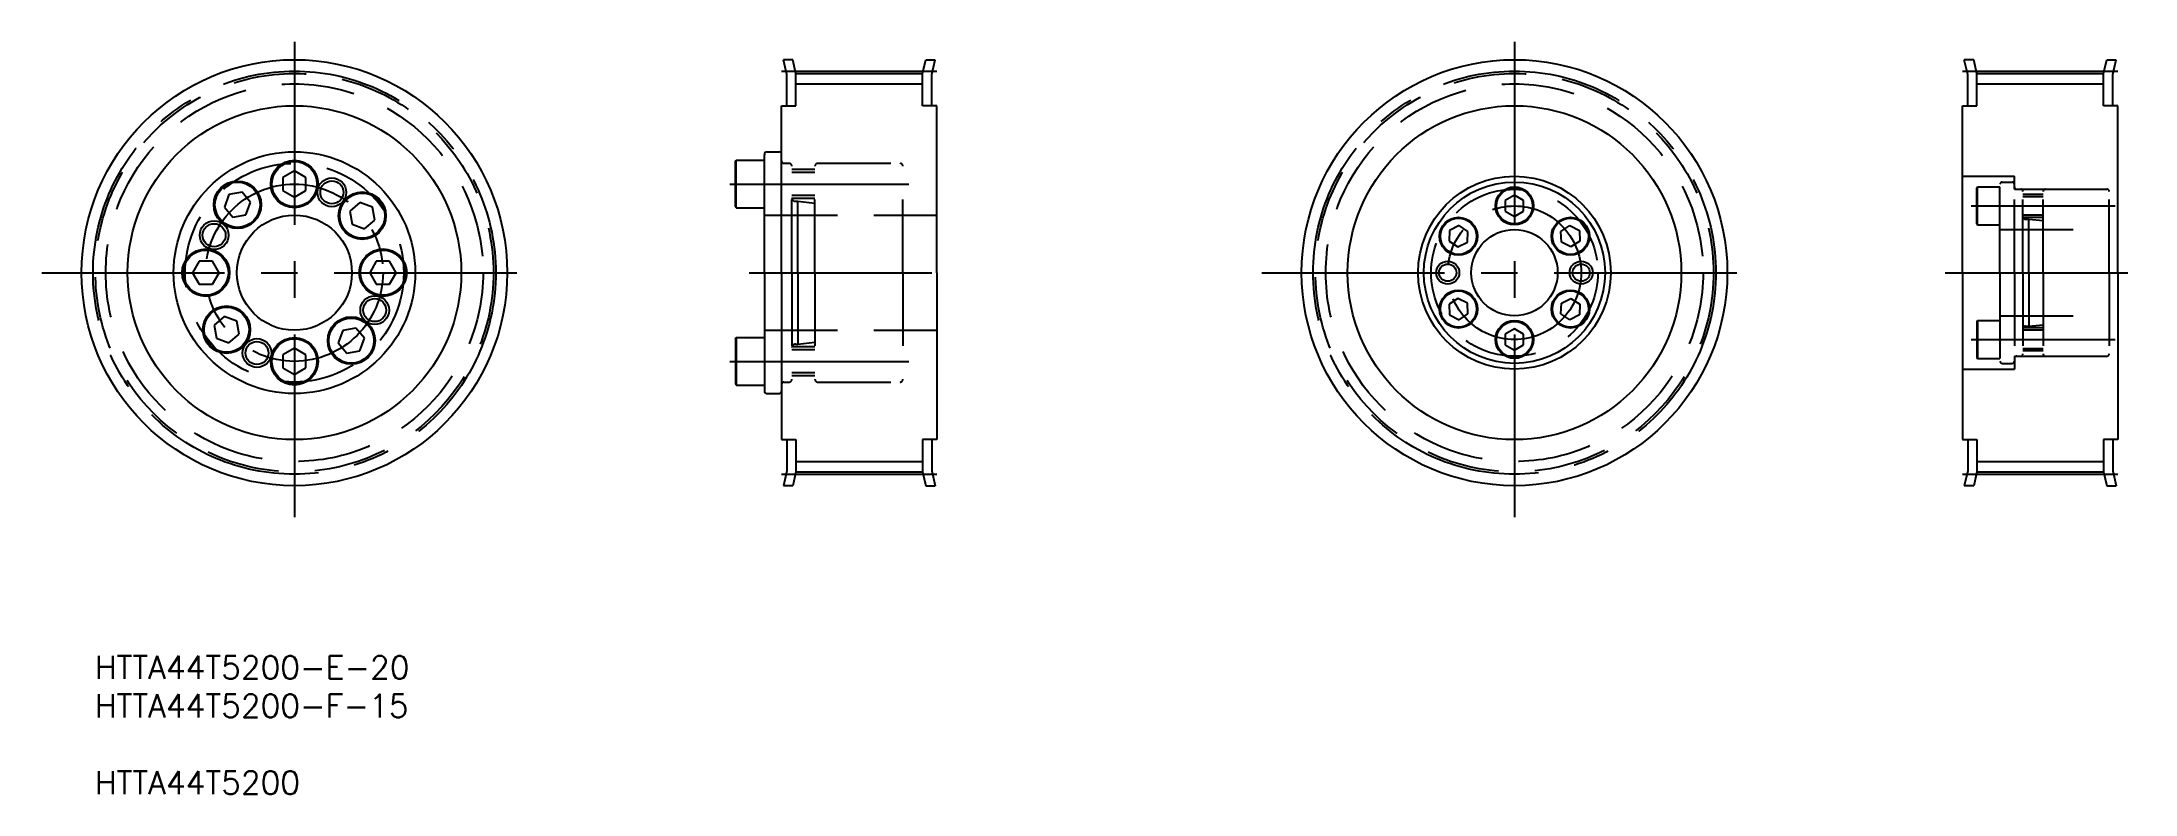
# Model space of a CAD drawing. Extents: x 6 to 370, y 12 to 142.
import ezdxf

# ---------------------------------------------------------------- set-up
doc = ezdxf.new("R2010")
doc.units = 0
doc.header["$PDMODE"] = 1
doc.linetypes.add('CENTER', pattern=[50.8, 31.75, -6.35, 6.35, -6.35])
doc.linetypes.add('DASHED', pattern=[19.05, 12.7, -6.35])
doc.layers.get('0').update_dxf_attribs({"linetype": 'CONTINUOUS'})
doc.layers.add('CENTER', color=1, linetype='CENTER')
doc.styles.add('MISUMI', font='txt.shx')

# ---------------------------------------------------------------- blocks, each defined once
blk = doc.blocks.new('*U6')
at = {"color": 7, "linetype": 'CONTINUOUS', "style": 'MISUMI'}
for s, p in [('HTTA44T5200-E-20', (15.05, 31.56)), ('HTTA44T5200-F-15', (15.05, 24.9)), ('HTTA44T5200', (15.05, 11.56))]:
    blk.add_text(s, height=4, dxfattribs=at).set_placement(p)

msp = doc.modelspace()

# ---------------------------------------------------------------- linework, layer by layer
at = {"color": 7, "linetype": 'CONTINUOUS'}
for p, q in [((135.33, 136.56), (134.73, 139.14)), ((136.37, 139.14), (134.73, 139.14)), ((136.93, 136.74), (136.37, 139.14)), ((158.93, 136.74), (159.49, 139.14)), ((159.49, 139.14), (161.14, 139.14)), ((160.53, 136.56), (161.14, 139.14)), ((340.65, 136.56), (340.04, 139.14)), ((341.69, 139.14), (340.04, 139.14)), ((342.25, 136.74), (341.69, 139.14)), ((364.25, 136.74), (364.81, 139.14)), ((364.81, 139.14), (366.45, 139.14)), ((365.85, 136.56), (366.45, 139.14)), ((135.33, 131.14), (135.33, 136.56)), ((136.93, 131.14), (136.93, 136.74)), ((136.93, 136.74), (158.93, 136.74)), ((158.93, 131.14), (158.93, 136.74)), ((160.53, 131.14), (160.53, 136.56)), ((340.65, 131.14), (340.65, 136.56)), ((342.25, 131.14), (342.25, 136.74)), ((342.25, 136.74), (364.25, 136.74)), ((364.25, 131.14), (364.25, 136.74)), ((365.85, 131.14), (365.85, 136.56)), ((134.43, 102.14), (134.43, 131.14)), ((134.43, 131.14), (136.93, 131.14)), ((161.43, 131.14), (158.93, 131.14)), ((161.43, 102.14), (161.43, 131.14)), ((339.75, 102.14), (339.75, 131.14)), ((339.75, 131.14), (342.25, 131.14)), ((366.75, 131.14), (364.25, 131.14)), ((366.75, 102.14), (366.75, 131.14)), ((126.43, 121.47), (126.55, 121.67)), ((126.43, 113.62), (126.43, 121.47)), ((126.55, 121.67), (131.43, 121.67)), ((126.55, 113.42), (126.55, 121.67)), ((131.43, 102.14), (131.43, 122.64)), ((131.43, 113.42), (131.43, 121.67)), ((131.93, 123.14), (133.93, 123.14)), ((134.43, 102.14), (134.43, 122.64)), ((49.73, 119.85), (47.73, 118.7)), ((47.73, 118.7), (47.73, 116.39)), ((51.73, 118.7), (49.73, 119.85)), ((50.73, 119.28), (50.73, 119.28)), ((51.23, 118.99), (51.23, 118.99)), ((51.73, 116.39), (51.73, 118.7)), ((131.43, 115.04), (131.43, 120.04)), ((38.34, 115.71), (37.55, 113.54)), ((37.55, 113.54), (39.04, 111.77)), ((40.62, 116.11), (38.34, 115.71)), ((42.1, 114.34), (40.62, 116.11)), ((41.31, 112.17), (42.1, 114.34)), ((47.73, 116.39), (49.73, 115.24)), ((49.73, 115.24), (51.73, 116.39)), ((61.12, 114.32), (59.36, 112.83)), ((59.36, 112.83), (59.76, 110.56)), ((63.29, 113.53), (61.12, 114.32)), ((63.7, 111.25), (63.29, 113.53)), ((126.43, 113.62), (126.55, 113.42)), ((126.55, 113.42), (131.43, 113.42)), ((261.84, 115.59), (260.24, 114.67)), ((260.24, 114.67), (260.24, 112.82)), ((260.24, 112.82), (261.84, 111.9)), ((263.44, 114.67), (261.84, 115.59)), ((261.84, 111.9), (263.44, 112.82)), ((262.64, 115.13), (262.64, 115.13)), ((263.04, 114.9), (263.04, 114.9)), ((263.44, 112.82), (263.44, 114.67)), ((39.04, 111.77), (41.31, 112.17)), ((59.76, 110.56), (61.93, 109.77)), ((61.93, 109.77), (63.7, 111.25)), ((250.56, 109.47), (250.46, 107.62)), ((252.21, 110.31), (250.56, 109.47)), ((253.76, 109.3), (252.21, 110.31)), ((253.66, 107.46), (253.76, 109.3)), ((269.92, 109.3), (271.47, 110.31)), ((270.02, 107.46), (269.92, 109.3)), ((271.47, 110.31), (273.12, 109.47)), ((273.12, 109.47), (273.21, 107.62)), ((250.46, 107.62), (252.01, 106.62)), ((252.01, 106.62), (253.66, 107.46)), ((271.66, 106.62), (270.02, 107.46)), ((273.21, 107.62), (271.66, 106.62)), ((33.17, 104.14), (32.02, 102.14)), ((32.02, 102.14), (33.17, 100.14)), ((35.48, 104.14), (33.17, 104.14)), ((36.64, 102.14), (35.48, 104.14)), ((35.48, 100.14), (36.64, 102.14)), ((63.97, 104.14), (62.82, 102.14)), ((62.82, 102.14), (63.97, 100.14)), ((66.28, 104.14), (63.97, 104.14)), ((67.44, 102.14), (66.28, 104.14)), ((66.28, 100.14), (67.44, 102.14)), ((131.43, 102.14), (131.43, 81.64)), ((134.43, 102.14), (134.43, 81.64)), ((134.43, 102.14), (134.43, 73.14)), ((161.43, 102.14), (161.43, 73.14)), ((339.75, 102.14), (339.75, 73.14)), ((366.75, 102.14), (366.75, 73.14)), ((33.17, 100.14), (35.48, 100.14)), ((63.97, 100.14), (66.28, 100.14)), ((252.01, 97.67), (250.46, 96.67)), ((250.46, 96.67), (250.56, 94.82)), ((250.56, 94.82), (252.21, 93.98)), ((253.66, 96.83), (252.01, 97.67)), ((252.21, 93.98), (253.76, 94.99)), ((253.76, 94.99), (253.66, 96.83)), ((269.92, 94.99), (270.02, 96.83)), ((271.47, 93.98), (269.92, 94.99)), ((270.02, 96.83), (271.66, 97.67)), ((273.12, 94.82), (271.47, 93.98)), ((271.66, 97.67), (273.21, 96.67)), ((273.21, 96.67), (273.12, 94.82)), ((37.53, 94.52), (35.76, 93.04)), ((35.76, 93.04), (36.16, 90.76)), ((39.7, 93.73), (37.53, 94.52)), ((38.33, 89.97), (40.1, 91.46)), ((40.1, 91.46), (39.7, 93.73)), ((58.14, 92.12), (57.35, 89.95)), ((60.42, 92.52), (58.14, 92.12)), ((61.9, 90.75), (60.42, 92.52)), ((261.84, 92.39), (260.24, 91.47)), ((260.24, 91.47), (260.24, 89.62)), ((263.44, 91.47), (261.84, 92.39)), ((263.44, 89.62), (263.44, 91.47)), ((36.16, 90.76), (38.33, 89.97)), ((49.73, 89.05), (47.73, 87.9)), ((47.73, 87.9), (47.73, 85.59)), ((51.73, 87.9), (49.73, 89.05)), ((51.73, 85.59), (51.73, 87.9)), ((57.35, 89.95), (58.84, 88.18)), ((58.84, 88.18), (61.11, 88.58)), ((61.11, 88.58), (61.9, 90.75)), ((126.43, 90.67), (126.55, 90.87)), ((126.43, 90.67), (126.43, 82.82)), ((126.55, 90.87), (131.43, 90.87)), ((126.55, 90.87), (126.55, 82.62)), ((131.43, 90.87), (131.43, 82.62)), ((131.43, 89.24), (131.43, 84.24)), ((260.24, 89.62), (261.84, 88.7)), ((261.84, 88.7), (263.44, 89.62)), ((47.73, 85.59), (49.73, 84.44)), ((49.73, 84.44), (51.73, 85.59)), ((126.43, 82.82), (126.55, 82.62)), ((126.55, 82.62), (131.43, 82.62)), ((131.93, 81.14), (133.93, 81.14)), ((134.43, 73.14), (136.93, 73.14)), ((135.33, 73.14), (135.33, 67.73)), ((136.93, 73.14), (136.93, 67.54)), ((158.93, 73.14), (158.93, 67.54)), ((161.43, 73.14), (158.93, 73.14)), ((160.53, 73.14), (160.53, 67.73)), ((339.75, 73.14), (342.25, 73.14)), ((340.65, 73.14), (340.65, 67.73)), ((342.25, 73.14), (342.25, 67.54)), ((364.25, 73.14), (364.25, 67.54)), ((366.75, 73.14), (364.25, 73.14)), ((365.85, 73.14), (365.85, 67.73)), ((135.33, 67.73), (134.73, 65.14)), ((136.93, 67.54), (136.37, 65.14)), ((136.93, 67.54), (158.93, 67.54)), ((158.93, 67.54), (159.49, 65.14)), ((160.53, 67.73), (161.14, 65.14)), ((340.65, 67.73), (340.04, 65.14)), ((342.25, 67.54), (341.69, 65.14)), ((342.25, 67.54), (364.25, 67.54)), ((364.25, 67.54), (364.81, 65.14)), ((365.85, 67.73), (366.45, 65.14)), ((136.37, 65.14), (134.73, 65.14)), ((159.49, 65.14), (161.14, 65.14)), ((341.69, 65.14), (340.04, 65.14)), ((364.81, 65.14), (366.45, 65.14))]:
    msp.add_line(p, q, dxfattribs=at)
at = {"color": 3, "linetype": 'CONTINUOUS'}
for p, q in [((136.93, 134.94), (158.93, 134.94)), ((342.25, 134.94), (364.25, 134.94)), ((136.93, 69.34), (158.93, 69.34)), ((342.25, 69.34), (364.25, 69.34))]:
    msp.add_line(p, q, dxfattribs=at)
at = {"color": 3, "linetype": 'DASHED'}
for p, q in [((134.84, 121.14), (135.73, 121.14)), ((136.23, 102.14), (136.23, 120.64)), ((140.23, 102.14), (140.23, 120.64)), ((140.73, 121.14), (155.03, 121.14)), ((155.53, 102.14), (155.53, 120.64)), ((140.23, 120.04), (136.23, 120.04)), ((140.23, 119.54), (136.23, 119.54)), ((339.75, 118.89), (348.75, 118.89)), ((342.25, 116.88), (342.34, 117.04)), ((342.25, 110.61), (342.25, 116.88)), ((342.34, 110.44), (342.34, 117.04)), ((342.34, 117.04), (346.25, 117.04)), ((346.25, 102.14), (346.25, 117.49)), ((346.25, 110.44), (346.25, 117.04)), ((346.65, 117.89), (348.35, 117.89)), ((348.75, 116.64), (348.75, 118.89)), ((348.75, 102.14), (348.75, 117.49)), ((348.75, 116.64), (366.75, 116.64)), ((349.16, 116.64), (349.85, 116.64)), ((354.15, 116.64), (364.85, 116.64)), ((140.23, 115.54), (136.23, 115.54)), ((140.23, 115.04), (136.23, 115.04)), ((136.83, 114.54), (137.23, 114.54)), ((137.23, 102.14), (137.23, 114.54)), ((137.23, 114.54), (140.23, 114.21)), ((346.25, 111.74), (346.25, 115.74)), ((350.25, 102.14), (350.25, 116.24)), ((353.75, 115.74), (350.25, 115.74)), ((353.75, 115.34), (350.25, 115.34)), ((353.75, 102.14), (353.75, 116.24)), ((365.25, 102.14), (365.25, 116.24)), ((131.43, 112.14), (161.43, 112.14)), ((342.25, 110.61), (342.34, 110.44)), ((342.34, 110.44), (346.25, 110.44)), ((346.25, 109.64), (365.25, 109.64)), ((353.75, 112.14), (350.25, 112.14)), ((353.75, 111.74), (350.26, 111.74)), ((350.66, 111.44), (351.25, 111.44)), ((351.25, 111.44), (353.75, 111.19)), ((351.25, 102.14), (351.25, 111.44)), ((136.23, 102.14), (136.23, 83.64)), ((137.23, 102.14), (137.23, 89.74)), ((140.23, 102.14), (140.23, 83.64)), ((155.53, 102.14), (155.53, 83.64)), ((346.25, 102.14), (346.25, 86.79)), ((348.75, 102.14), (348.75, 86.79)), ((350.25, 102.14), (350.25, 88.04)), ((351.25, 102.14), (351.25, 92.84)), ((353.75, 102.14), (353.75, 88.04)), ((365.25, 102.14), (365.25, 88.04)), ((346.25, 94.64), (365.25, 94.64)), ((131.43, 92.14), (161.43, 92.14)), ((342.25, 93.68), (342.34, 93.84)), ((342.25, 93.68), (342.25, 87.41)), ((342.34, 93.84), (346.25, 93.84)), ((342.34, 93.84), (342.34, 87.24)), ((346.25, 93.84), (346.25, 87.24)), ((346.25, 92.54), (346.25, 88.54)), ((353.75, 92.14), (350.25, 92.14)), ((353.75, 92.54), (350.26, 92.54)), ((350.66, 92.84), (351.25, 92.84)), ((351.25, 92.84), (353.75, 93.09)), ((140.23, 89.24), (136.23, 89.24)), ((140.23, 88.74), (136.23, 88.74)), ((136.83, 89.74), (137.23, 89.74)), ((137.23, 89.74), (140.23, 90.08)), ((342.25, 87.41), (342.34, 87.24)), ((348.75, 87.64), (348.75, 85.39)), ((348.75, 87.64), (366.75, 87.64)), ((349.16, 87.64), (349.85, 87.64)), ((353.75, 88.94), (350.25, 88.94)), ((353.75, 88.54), (350.25, 88.54)), ((354.15, 87.64), (364.85, 87.64)), ((140.23, 84.74), (136.23, 84.74)), ((140.23, 84.24), (136.23, 84.24)), ((339.75, 85.39), (348.75, 85.39)), ((342.34, 87.24), (346.25, 87.24)), ((346.65, 86.39), (348.35, 86.39)), ((134.84, 83.14), (135.73, 83.14)), ((140.73, 83.14), (155.03, 83.14))]:
    msp.add_line(p, q, dxfattribs=at)
at = {"color": 7, "linetype": 'CONTINUOUS'}
for centre, radius in [((49.73, 102.14), 37), ((261.84, 102.14), 37), ((49.73, 102.14), 29), ((261.84, 102.14), 29), ((49.73, 102.14), 21), ((49.73, 117.54), 4.12), ((49.73, 117.54), 3.92), ((39.83, 113.94), 4.12), ((39.83, 113.94), 3.92), ((56.24, 116.1), 2), ((261.84, 102.14), 16.75), ((261.84, 102.14), 15.75), ((261.84, 113.74), 3.3), ((261.84, 113.74), 3.14), ((61.53, 112.04), 4.12), ((61.53, 112.04), 3.92), ((35.77, 108.65), 2), ((49.73, 102.14), 10), ((252.11, 108.46), 3.3), ((252.11, 108.46), 3.14), ((261.84, 102.14), 7.5), ((271.57, 108.46), 3.3), ((271.57, 108.46), 3.14), ((34.33, 102.14), 4.12), ((34.33, 102.14), 3.92), ((65.13, 102.14), 4.12), ((65.13, 102.14), 3.92), ((250.24, 102.14), 1.5), ((273.44, 102.14), 1.5), ((252.11, 95.83), 3.3), ((252.11, 95.83), 3.14), ((271.57, 95.83), 3.3), ((271.57, 95.83), 3.14), ((37.93, 92.25), 4.12), ((37.93, 92.25), 3.92), ((63.69, 95.64), 2), ((59.63, 90.35), 4.12), ((59.63, 90.35), 3.92), ((261.84, 90.54), 3.3), ((261.84, 90.54), 3.14), ((43.22, 88.19), 2), ((49.73, 86.74), 4.12), ((49.73, 86.74), 3.92)]:
    msp.add_circle(centre, radius, dxfattribs=at)
at = {"color": 3, "linetype": 'DASHED'}
for centre, radius in [((49.73, 102.14), 34.6), ((49.73, 102.14), 32.8), ((261.84, 102.14), 34.6), ((261.84, 102.14), 32.8), ((49.73, 102.14), 19), ((261.84, 102.14), 14.5)]:
    msp.add_circle(centre, radius, dxfattribs=at)
at = {"color": 3}
for centre, radius in [((56.24, 116.1), 2.5), ((35.77, 108.65), 2.5), ((250.24, 102.14), 2), ((273.44, 102.14), 2), ((63.69, 95.64), 2.5), ((43.22, 88.19), 2.5)]:
    msp.add_circle(centre, radius, dxfattribs=at)
at = {"color": 7, "linetype": 'CONTINUOUS'}
for centre, start, end in [((131.93, 122.64), 90, 180), ((133.93, 122.64), 0, 90), ((131.93, 81.64), 180, 270), ((133.93, 81.64), 270, 0)]:
    msp.add_arc(centre, 0.5, start, end, dxfattribs=at)
at = {"color": 3, "linetype": 'DASHED'}
for centre, radius, start, end in [((134.84, 121.55), 0.41, 180, 270), ((135.73, 120.64), 0.5, 0, 90), ((140.73, 120.64), 0.5, 90, 180), ((155.03, 120.64), 0.5, 0, 90), ((346.65, 117.49), 0.4, 90, 180), ((348.35, 117.49), 0.4, 0, 90), ((349.16, 117.05), 0.41, 180, 270), ((349.85, 116.24), 0.4, 0, 90), ((354.15, 116.24), 0.4, 90, 180), ((364.85, 116.24), 0.4, 0, 90), ((136.83, 115.14), 0.6, 180.0007, 270), ((350.66, 111.85), 0.41, 180, 270), ((350.66, 92.43), 0.41, 90, 180), ((136.83, 89.14), 0.6, 90, 179.9993), ((349.16, 87.23), 0.41, 90, 180), ((349.85, 88.04), 0.4, 270, 0), ((354.15, 88.04), 0.4, 180, 270), ((364.85, 88.04), 0.4, 270, 0), ((346.65, 86.79), 0.4, 180, 270), ((348.35, 86.79), 0.4, 270, 0), ((134.84, 82.73), 0.41, 90, 180), ((135.73, 83.64), 0.5, 270, 0), ((140.73, 83.64), 0.5, 180, 270), ((155.03, 83.64), 0.5, 270, 0)]:
    msp.add_arc(centre, radius, start, end, dxfattribs=at)
at = {"color": 7, "linetype": 'CONTINUOUS'}
for p in [(197.34, 124.35), (199.34, 126.85), (200.64, 121.65), (201.14, 121.65), (200.64, 113.05), (201.14, 113.05), (197.34, 110.35), (197.34, 106.6), (199.34, 107.85)]:
    msp.add_point(p, dxfattribs=at)
at = {"layer": 'CENTER', "color": 1, "linetype": 'CENTER'}
for p, q in [((49.73, 142.23), (49.73, 59.07)), ((261.84, 142.23), (261.84, 59.07)), ((134.43, 137.16), (161.43, 137.16)), ((339.75, 137.16), (366.75, 137.16)), ((125.43, 117.54), (156.53, 117.54)), ((341.25, 113.74), (366.25, 113.74)), ((5.82, 102.14), (92.58, 102.14)), ((128.77, 102.14), (164.43, 102.14)), ((217.93, 102.14), (304.69, 102.14)), ((336.75, 102.14), (369.75, 102.14)), ((341.25, 90.54), (366.25, 90.54)), ((125.43, 86.74), (156.53, 86.74)), ((134.43, 67.13), (161.43, 67.13)), ((339.75, 67.13), (366.75, 67.13))]:
    msp.add_line(p, q, dxfattribs=at)
for centre, radius in [((49.73, 102.14), 35.01), ((261.84, 102.14), 35.01), ((49.73, 102.14), 15.4), ((261.84, 102.14), 11.6)]:
    msp.add_circle(centre, radius, dxfattribs=at)

# ---------------------------------------------------------------- block references
at = {"color": 7, "linetype": 'CONTINUOUS'}
msp.add_blockref('*U6', (0, 0), dxfattribs=at)

doc.saveas('drawing.dxf')
